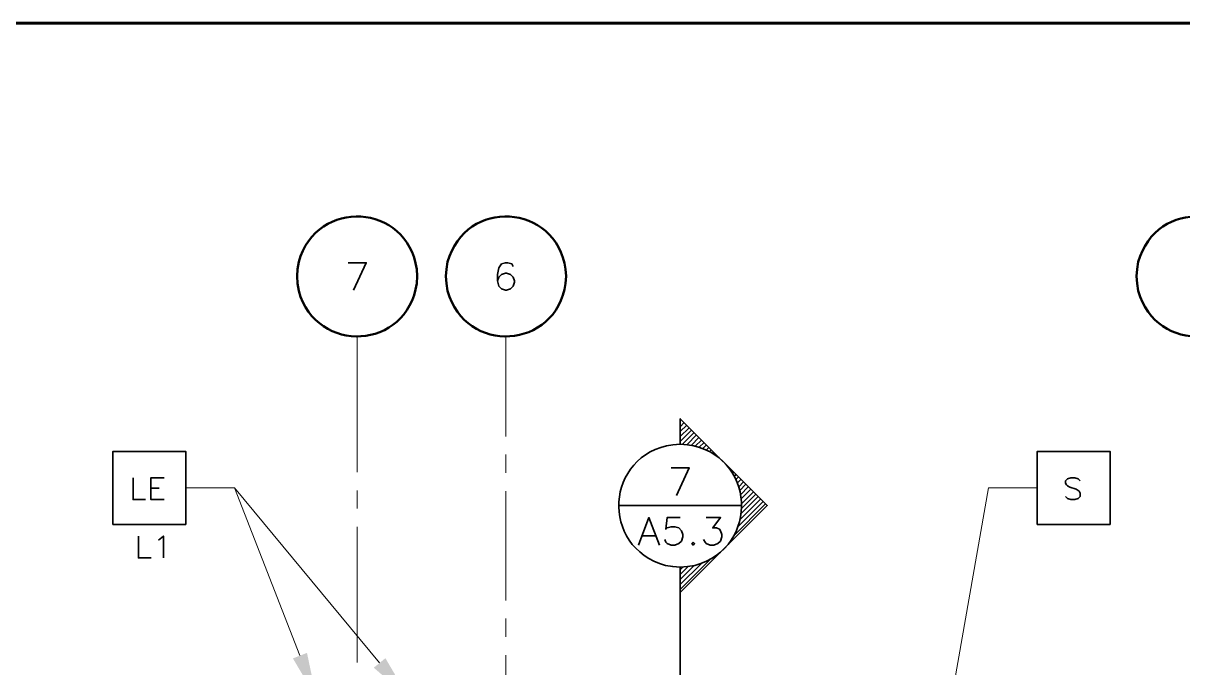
# Model space of a CAD drawing. Header units: inches. Extents: x 5 to 516, y -193 to 129.
# Drawn here: x 22.18 to 38.1, y -46.13 to -37.28 of the extents above; entities that cross this region are included whole.
import ezdxf

# ---------------------------------------------------------------- set-up
doc = ezdxf.new("R2010")
doc.units = ezdxf.units.IN
doc.header["$MEASUREMENT"] = 0
doc.layers.add('PDF4_Geometry', color=7, linetype='Continuous')
doc.layers.add('PDF4_Solid Fills', color=7, linetype='Continuous')

msp = doc.modelspace()

# ---------------------------------------------------------------- linework, layer by layer
at = {"layer": 'PDF4_Geometry', "lineweight": 60}
msp.add_lwpolyline([(147.8887598, -127.2829903), (147.8887598, -37.2829831), (12.888749, -37.2829831), (12.888749, -127.2829903)], dxfattribs=at)
at = {"layer": 'PDF4_Geometry', "lineweight": 50}
for points in [[(25.9620881, -40.9563111), (25.9454214, -40.8563111), (25.9387547, -40.7563111), (25.9454214, -40.656311), (25.9620881, -40.5596444)], [(28.0054232, -40.9563111), (27.9887565, -40.8563111), (27.9820899, -40.7563111), (27.9887565, -40.656311), (28.0054232, -40.5596444)], [(37.485418, -40.9563111), (37.4687513, -40.8563111), (37.4620847, -40.7563111), (37.4687513, -40.656311), (37.485418, -40.5596444)], [(27.5820882, -40.656311), (27.5887549, -40.7563111), (27.5820882, -40.8563111)], [(29.6254233, -40.656311), (29.6320901, -40.7563111), (29.6254233, -40.8563111)]]:
    msp.add_lwpolyline(points, dxfattribs=at)
at = {"layer": 'PDF4_Geometry', "lineweight": 35}
for points in [[(26.7120838, -40.9463135), (26.8887505, -40.5696468), (26.6387505, -40.5696468)], [(28.9054162, -40.6229764), (28.8887496, -40.5863097), (28.8320829, -40.569643), (28.7987495, -40.569643), (28.7454162, -40.5863097), (28.7087495, -40.639643), (28.6920829, -40.729643), (28.6920829, -40.819643), (28.7087495, -40.889643), (28.7454162, -40.9263097), (28.7987495, -40.9463097), (28.8154162, -40.9463097), (28.8687496, -40.9263097), (28.9054162, -40.889643), (28.9220829, -40.8363097), (28.9220829, -40.819643), (28.9054162, -40.7663097), (28.8687496, -40.729643), (28.8154162, -40.7129764), (28.7987495, -40.7129764), (28.7454162, -40.729643), (28.7087495, -40.7663097), (28.6920829, -40.819643)], [(31.1987514, -43.0596492), (31.1987514, -42.7096492), (32.3920848, -43.9029826), (31.1987514, -45.096316)], [(31.1987514, -42.8196454), (31.2520847, -42.7629787)], [(31.1987514, -42.8863161), (31.2887514, -42.7996494)], [(31.1987514, -42.9563099), (31.3220847, -42.8329765)], [(31.1987514, -43.0229806), (31.355418, -42.8663139)], [(31.2287535, -43.0596492), (31.3887536, -42.8996492)], [(31.2920809, -43.062979), (31.4220809, -42.932979)], [(31.3520853, -43.072982), (31.4554186, -42.9663153)], [(31.2987514, -43.0663173), (31.1987514, -43.0596509), (31.095418, -43.0663173)], [(31.4054164, -43.0863148), (31.4887498, -43.0029814)], [(31.4587476, -43.0996476), (31.5254143, -43.0363142)], [(31.5087557, -43.1196467), (31.5587557, -43.0696467)], [(31.5554137, -43.1396459), (31.5920804, -43.1029793)], [(31.6020853, -43.1596451), (31.6254186, -43.1363118)], [(31.6454202, -43.1863175), (31.6587536, -43.1696508)], [(31.6854186, -43.2129831), (31.6920853, -43.2029831)], [(31.7220804, -43.2429785), (31.7254137, -43.2396451)], [(31.7587558, -43.2729806), (31.7620891, -43.2729806)], [(31.1454202, -43.7629777), (31.3220869, -43.386311), (31.0720869, -43.386311)], [(31.8287563, -43.3396446), (31.8287563, -43.3363113)], [(31.8587449, -43.3763132), (31.8620782, -43.3729798)], [(31.8887471, -43.4163115), (31.8954137, -43.4063115)], [(31.9154127, -43.4563099), (31.928746, -43.4396432)], [(23.6887546, -43.5196509), (23.6887546, -43.8196509), (23.8587546, -43.8196509)], [(24.1154148, -43.8196454), (23.9320814, -43.8196454), (23.9320814, -43.5196454), (24.1154148, -43.5196454)], [(31.9387552, -43.4996449), (31.9654219, -43.4763115)], [(31.9620842, -43.5429798), (31.9987509, -43.5096465)], [(31.9820902, -43.5929812), (32.0320902, -43.5429812)], [(32.0020826, -43.6429826), (32.0654159, -43.5763159)], [(32.0154154, -43.6929771), (32.0987487, -43.6096438)], [(36.6887488, -43.562979), (36.6587488, -43.532979), (36.6154155, -43.5196457), (36.5587488, -43.5196457), (36.5154155, -43.532979), (36.4887488, -43.562979), (36.4887488, -43.592979), (36.5020821, -43.6196457), (36.5154155, -43.632979), (36.5454155, -43.6496457), (36.6320822, -43.6763124), (36.6587488, -43.692979), (36.6754155, -43.7063124), (36.6887488, -43.732979), (36.6887488, -43.7763124), (36.6587488, -43.8063124), (36.6154155, -43.8196457), (36.5587488, -43.8196457), (36.5154155, -43.8063124), (36.4887488, -43.7763124)], [(23.9320814, -43.6629818), (24.0454147, -43.6629818)], [(32.0287482, -43.7496449), (32.1320815, -43.6429782)], [(32.0354214, -43.8096492), (32.1654214, -43.6796492)], [(32.042081, -43.8729766), (32.202081, -43.7129766)], [(32.042081, -43.9396474), (32.2354143, -43.746314)], [(32.042081, -43.9029788), (30.3554141, -43.9029788)], [(31.932082, -44.3196455), (32.3687487, -43.8796455)], [(31.9887498, -44.1929772), (32.3354165, -43.8463105)], [(32.018752, -44.0963111), (32.3020853, -43.8129777)], [(32.0354214, -44.0129777), (32.2687547, -43.7796444)], [(30.6254142, -44.4429772), (30.7687475, -44.0663105), (30.9120809, -44.4429772)], [(31.1987514, -44.0663157), (31.0187514, -44.0663157), (31.0020847, -44.2263157), (31.0187514, -44.209649), (31.0720847, -44.1929823), (31.125418, -44.1929823), (31.1787514, -44.209649), (31.215418, -44.2463157), (31.235418, -44.299649), (31.235418, -44.3329823), (31.215418, -44.389649), (31.1787514, -44.4229824), (31.125418, -44.4429824), (31.0720847, -44.4429824), (31.0187514, -44.4229824), (31.0020847, -44.4063157), (30.985418, -44.369649)], [(31.5554137, -44.0663157), (31.7520804, -44.0663157), (31.6454137, -44.209649), (31.6987471, -44.209649), (31.7354137, -44.2263157), (31.7520804, -44.2463157), (31.7687471, -44.299649), (31.7687471, -44.3329823), (31.7520804, -44.389649), (31.7154137, -44.4229824), (31.6620804, -44.4429824), (31.6087471, -44.4429824), (31.5554137, -44.4229824), (31.5387471, -44.4063157), (31.5187471, -44.369649)], [(23.7620781, -44.3196455), (23.7620781, -44.6196455), (23.9354115, -44.6196455)], [(24.0354207, -44.3763132), (24.0620874, -44.3596466), (24.1054207, -44.3196466), (24.1054207, -44.6196466)], [(30.6787454, -44.3163157), (30.8587454, -44.3163157)], [(30.995418, -44.7229845), (31.095418, -44.7396504), (31.1987514, -44.7463169)], [(31.1987514, -45.0529829), (31.6154181, -44.6363162)], [(31.1987514, -44.9863122), (31.4887514, -44.6963122)], [(31.1987514, -44.9163117), (31.3920847, -44.7229783)], [(31.1987514, -67.0196527), (31.1987514, -44.7463169), (31.2987514, -44.7396504), (31.3987514, -44.7229845)], [(31.1987514, -44.8496477), (31.3087514, -44.7396477)], [(31.1987514, -45.0963111), (31.1987514, -44.7463111)], [(31.1987514, -44.7829837), (31.235418, -44.7463171)]]:
    msp.add_lwpolyline(points, dxfattribs=at)
at = {"layer": 'PDF4_Geometry', "lineweight": 15}
for points in [[(26.765415, -43.4429771), (26.765415, -41.582977)], [(28.8054135, -42.9529801), (28.8054135, -41.58298)], [(28.8054135, -43.4529801), (28.8054135, -43.2029801)], [(27.0720827, -46.0596494), (25.0787492, -43.6596492), (24.4120825, -43.6596492)], [(25.9787531, -45.9596467), (25.078753, -43.6596464), (24.4120863, -43.6596464)], [(26.765415, -43.9429772), (26.765415, -43.6929771)], [(28.8054135, -45.2029802), (28.8054135, -43.7029801)], [(34.7520828, -47.512978), (35.4320829, -43.6596443), (36.0987496, -43.6596443)], [(26.765415, -46.052983), (26.765415, -44.1929829)], [(28.8054135, -45.7029803), (28.8054135, -45.4529803)], [(28.8054135, -47.4529804), (28.8054135, -45.9529803)]]:
    msp.add_lwpolyline(points, dxfattribs=at)
at = {"layer": 'PDF4_Geometry', "lineweight": 35}
for points in [[(23.412089, -44.1596452), (23.412089, -43.1596451), (24.412089, -43.1596451), (24.412089, -44.1596452)], [(36.098749, -44.1596452), (36.098749, -43.1596451), (37.0987491, -43.1596451), (37.0987491, -44.1596452)], [(31.3754142, -44.4063154), (31.3587476, -44.4229821), (31.3754142, -44.4429821), (31.3954143, -44.4229821)]]:
    msp.add_lwpolyline(points, close=True, dxfattribs=at)
at = {"layer": 'PDF4_Geometry', "lineweight": 50}
for points in [[(25.9620881, -40.5596444), (26.2121992, -39.6717555), (27.4483105, -39.751811), (27.5820882, -40.656311)], [(28.0054232, -40.5596444), (28.2494232, -39.6742555), (29.4913678, -39.7494777), (29.6254233, -40.656311)], [(37.485418, -40.5596444), (37.7297513, -39.6745887), (38.9685848, -39.7491443), (39.1054181, -40.656311)], [(27.5820882, -40.8563111), (27.4496994, -41.7659778), (26.2103659, -41.8409223), (25.9620881, -40.9563111)], [(29.6254233, -40.8563111), (29.4946455, -41.7647), (28.2500343, -41.8418111), (28.0054232, -40.9563111)], [(39.1054181, -40.8563111), (38.9713626, -41.7645889), (37.7317513, -41.8423667), (37.485418, -40.9563111)]]:
    msp.add_open_spline(points, degree=3, dxfattribs=at)
at = {"layer": 'PDF4_Geometry', "lineweight": 35}
for points in [[(31.095418, -43.0663173), (30.1650291, -43.2034294), (30.0898068, -44.4707618), (30.995418, -44.7229845)], [(31.3987514, -44.7229845), (32.3061404, -44.4751512), (32.2306403, -43.199318), (31.2987514, -43.0663173)]]:
    msp.add_open_spline(points, degree=3, dxfattribs=at)
at = {"layer": 'PDF4_Solid Fills', "lineweight": 35, "transparency": 33554559}
for points in [[(26.0754193, -45.9229781), (26.2054193, -46.5429782), (25.8820859, -45.9996448)], [(27.1520795, -45.9963153), (27.4720795, -46.542982), (26.9920795, -46.1263153)]]:
    msp.add_solid(points, dxfattribs=at)

doc.saveas('drawing.dxf')
